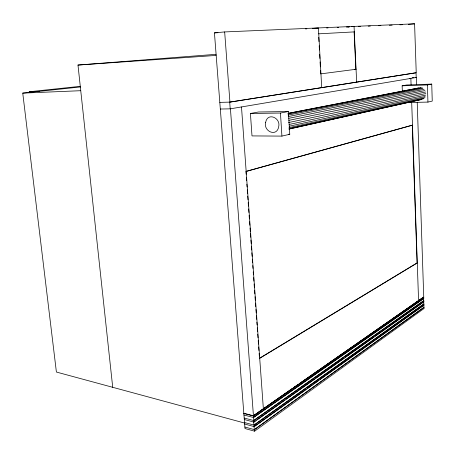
<?xml version="1.0" encoding="UTF-8"?>
<svg xmlns="http://www.w3.org/2000/svg" width="455" height="455" viewBox="0 0 455 455"><rect width="100%" height="100%" fill="white"/><g stroke="black" fill="none" stroke-linecap="round" stroke-linejoin="round"><path stroke-width="0.68" d="M219.81 102.375L229.929 102.119L416.228 72.749L414.59 23.819L224.662 31.93L214.441 32.862L245 428.53L254.601 431.181L424.123 308.445L424.088 307.335L254.487 429.668L244.887 427.029M306.022 389.395L254.044 426.585L254.271 429.611L423.906 307.313L423.832 305.095L326.235 374.931M307.176 388.57L312.375 384.85M313.529 384.02L318.722 380.3M319.882 379.476L325.075 375.756M244.654 424.032L254.265 426.642L424.014 305.123L423.975 304.014L254.152 425.129L244.534 422.53M255.443 420.807L253.702 422.041L253.93 425.072L423.798 303.986L423.719 301.767L374.977 336.251M256.603 419.988L285.035 399.871M286.195 399.052L314.632 378.941M315.793 378.116L344.225 358.005M345.385 357.186L373.817 337.07M244.307 419.521L253.924 422.098L423.901 301.796L423.867 300.687L253.81 420.579L244.187 418.02M253.941 417.076L423.031 298.844M243.954 415.005L253.583 417.542L423.793 298.463L423.753 297.354L253.463 416.024L243.84 413.498M275.975 399.877L253.247 415.967L423.565 297.143L390.896 319.882M277.146 399.063L281.81 395.816M282.976 395.003L292.309 388.507M293.481 387.694L298.144 384.447M299.31 383.633L302.814 381.193M303.98 380.386L352.397 346.682M353.563 345.868L362.897 339.373M364.063 338.56L379.231 328.004M380.397 327.19L389.73 320.695M243.817 413.242L253.446 415.768L423.747 297.166L417.218 102.267M259.492 358.267L417.081 262.922L412.293 125.171L245.933 171.427L246.144 174.259M259.714 358.312L417.269 262.939M246.161 171.438L412.48 125.171M281.918 136.102L289.767 134.27L288.356 111.532L258.525 111.993L250.415 113.471L251.996 135.914L281.918 136.102L280.445 113.045L288.356 111.532M407.657 102.523L427.939 102.091L432.25 101.09L431.738 84.107L406.645 84.994L402.14 85.813L402.351 91.421M289.221 128.93L420.494 99.656M288.885 129.118L421.91 99.423M289.033 128.646L423.923 98.644M288.988 127.69L425.033 97.671M289.243 126.217L425.186 96.562M289.09 124.46L425.698 95.106M288.493 122.56L425.84 93.548M288.834 120.37L425.601 92.001M288.743 118.323L424.993 90.573M288.288 116.554L424.066 89.362M288.18 115.052L422.894 88.441M287.935 114.017L422.223 87.747M287.964 113.397L418.668 87.974M288.316 113.363L420.778 87.593M402.14 85.813L427.404 84.937L431.738 84.107M416.626 84.545L416.388 77.458L230.202 108.847L229.695 102.125L416.041 72.754L416.194 77.469M245 423.161L56.397 372.042L22.75 93.116L80.609 86.933M80.569 86.308L29.109 91.762L39.71 91.301M312.369 28.455L318.443 27.926L321.696 87.65M346.369 27.067L349.167 26.828M351.26 26.646L354.053 26.407L356.657 82.139M408.311 24.348L414.59 23.819M112.715 387.307L77.987 65.059L216.062 54.31M77.987 65.059L216.068 55.425M318.546 33.835L354.314 31.895M354.496 69.348L356.055 69.274L320.729 73.881L320.536 70.366M214.441 32.862L217.968 32.709M305.464 28.904L306.875 28.841M316.049 28.443L317.459 28.381M326.627 27.983L328.044 27.926M337.212 27.522L338.622 27.465M347.791 27.067L349.195 27.004M358.347 26.606L360.462 26.515M368.203 26.174L370.319 26.083M378.765 25.719L380.875 25.622M389.326 25.258L392.142 25.133M399.888 24.797L402.703 24.678M22.75 93.116L80.751 90.699M412.15 77.634L413.623 77.572M415.005 77.515L416.388 77.458M409.466 78.448L410.859 78.391L411.081 84.789M220.322 109.035L230.429 108.842L253.446 415.768M250.415 113.471L280.445 113.045M288.356 134.265L289.767 134.27M224.662 31.93L229.929 102.119M253.463 416.024L253.583 417.542M253.81 420.579L253.924 422.098M254.152 425.129L254.265 426.642M254.487 429.668L254.601 431.181M253.361 417.485L253.589 420.522L423.685 300.658L423.611 298.44M241.491 106.976L263.377 408.852M246.4 177.797L246.604 180.629M246.86 184.167L247.065 186.999M247.27 189.832L247.526 193.369M247.73 196.196L247.992 199.739M248.197 202.566L248.453 206.109M248.657 208.936L248.913 212.474M249.118 215.306L249.374 218.844M249.579 221.676L249.84 225.214M250.045 228.046L250.301 231.584M250.455 233.705L250.711 237.248M250.915 240.075L251.171 243.618M251.376 246.445L251.638 249.983M251.843 252.815L252.098 256.353M252.303 259.185L252.559 262.723M252.764 265.555L252.969 268.387M253.225 271.925L253.435 274.757M253.64 277.584L253.896 281.127M254.1 283.954L254.356 287.492M254.561 290.324L254.817 293.862M255.022 296.694L255.283 300.232M255.488 303.064L255.744 306.602M255.949 309.434L256.205 312.972M256.41 315.804L256.665 319.342M256.87 322.174L257.081 325.001M257.285 327.833L257.541 331.371M257.746 334.203L258.002 337.741M258.207 340.573L258.463 344.111M258.668 346.943L258.929 350.481M259.134 353.313L259.339 356.146M318.739 37.344L318.966 41.564M319.194 45.779L319.427 49.993M319.655 54.208L319.888 58.422M320.075 61.937L320.348 66.857M354.104 31.913L355.85 69.279M411.673 101.835L418.583 300.766M427.404 84.937L427.939 102.091M265.606 122.605C263.405 131.444 276.93 137.404 278.688 126.695C280.951 117.794 267.318 111.822 265.606 122.605"/></g></svg>
